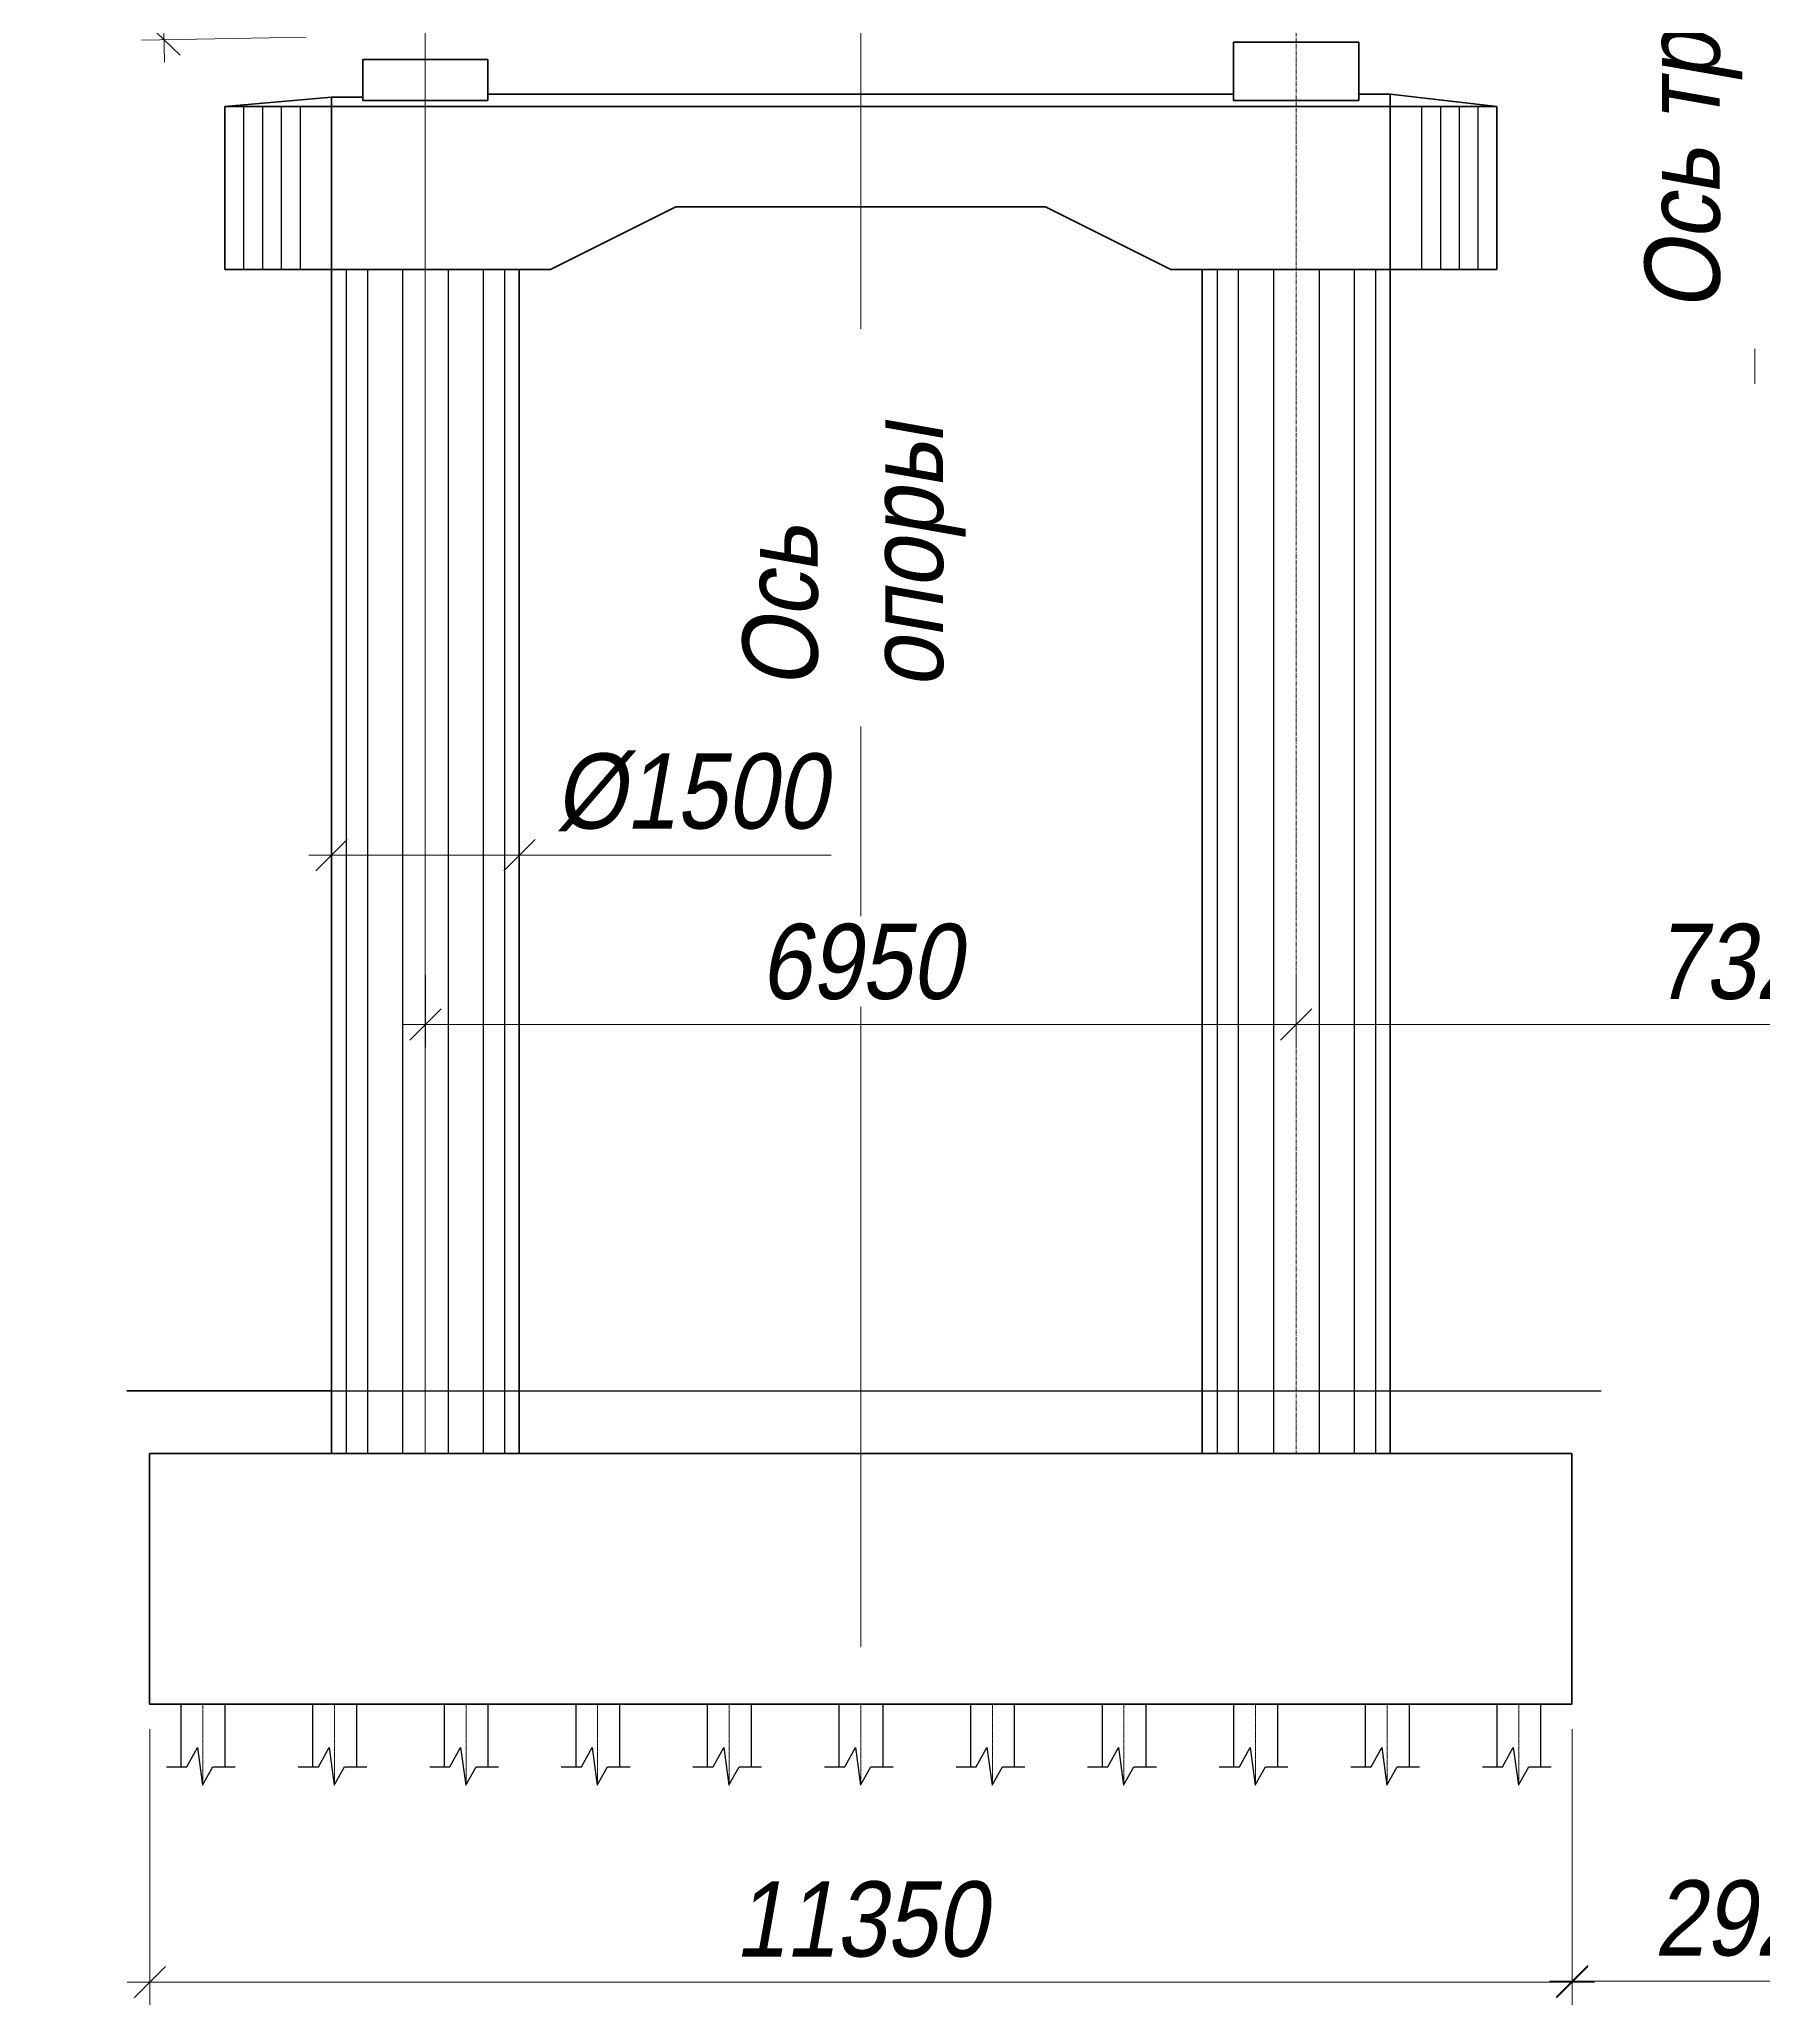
# Model space of a CAD drawing. Header units: millimetres. Extents: x 1864 to 10174863, y -4887456 to 5366151.
# Drawn here: x 9279449 to 9293210, y 397670 to 413354 of the extents above; entities that cross this region are included whole.
import ezdxf

# ---------------------------------------------------------------- set-up
doc = ezdxf.new("R2010")
doc.units = ezdxf.units.MM
doc.linetypes.add('CENTER', pattern=[50.8, 31.75, -6.35, 6.35, -6.35])
doc.linetypes.add('CONTI', pattern=[0])
doc.layers.add('C-GEOL-PATT', color=250, linetype='Continuous')
doc.layers.add('S-PATT', color=252, linetype='Continuous')
for name, color, linetype, lineweight in [('S-GRID', 1, 'CENTER', 20), ('S-OPOR', 2, 'Continuous', 40), ('S-ZEML', 32, 'Земля1', 30), ('T-DIMS', 3, 'Continuous', 30)]:
    doc.layers.add(name, color=color, linetype=linetype, lineweight=lineweight)
doc.styles.add('TM', font='mipgost.shx', dxfattribs={"width": 0.9, "oblique": 10})
doc.linetypes.add('Земля1', pattern='A,24,[3,ltsnew.shx,S=6,R=0,X=-6,Y=-6],3,[3,ltsnew.shx,S=6,R=0,X=-6,Y=-6],3,[3,ltsnew.shx,S=6,R=0,X=-6,Y=-6],0', length=30)
doc.dimstyles.new('TM', dxfattribs={"dimscale": 0, "dimtxt": 3, "dimasz": 1.25, "dimexe": 0.9, "dimexo": 1, "dimgap": 1, "dimtad": 1, "dimdec": 0, "dimdsep": 46, "dimtxsty": 'TM', "dimblk1": 'OBLIQUE', "dimblk2": 'OBLIQUE', "dimsah": 1, "dimcen": 3, "dimdle": 0.9, "dimclrt": 7, "dimadec": 0, "dimazin": 0, "dimtfac": 1, "dimtdec": 0, "dimtmove": 1, "dimatfit": 2, "dimldrblk": 'NONE', "dimfxl": 1, "dimtfill": 1, "dimtolj": 1, "dimlwd": 15, "dimlwe": 15, "dimarcsym": 0})

# ---------------------------------------------------------------- blocks, each defined once
blk = doc.blocks.new('_OBLIQUE')
at = {"color": 0, "linetype": 'ByBlock', "lineweight": -2}
blk.add_line((0.5, 0.5), (-0.5, -0.5), dxfattribs=at)
blk = doc.blocks.new('*D695')
at = {"layer": 'Defpoints', "color": 0, "transparency": 16777216}
for p in [(9283186, 415605), (9280445, 413350), (9281780, 413376)]:
    blk.add_point(p, dxfattribs=at)
at = {"layer": 'T-DIMS', "color": 0, "linetype": 'Continuous', "lineweight": 15, "transparency": 16777216}
blk.add_line((9280397, 415729), (9280449, 413170), dxfattribs=at)
at = {"layer": 'T-DIMS', "color": 0, "lineweight": 15, "transparency": 16777216}
for p, q in [((9282986, 415601), (9280221, 415546)), ((9281580, 413372), (9280265, 413346))]:
    blk.add_line(p, q, dxfattribs=at)
at = {"layer": 'T-DIMS', "color": 0, "lineweight": 15, "transparency": 16777216, "xscale": 250, "yscale": 250, "zscale": 250}
for p, rotation in [((9280401, 415549), 91.1457586324582), ((9280445, 413350), 271.1457586324582)]:
    blk.add_blockref('_OBLIQUE', p, dxfattribs=dict(at, rotation=rotation))
at = {"layer": 'T-DIMS', "color": 7, "transparency": 16777216, "insert": (9279843, 414323), "char_height": 600, "attachment_point": 5, "rotation": 90, "style": 'TM', "bg_fill": 3, "box_fill_scale": 1.1, "bg_fill_color": 256, "bg_fill_true_color": 13158600, "bg_fill_transparency": 0}
blk.add_mtext('\\A1;2200', dxfattribs=at)
blk = doc.blocks.new('_None')
blk = doc.blocks.new('*D698')
at = {"layer": 'Defpoints', "color": 0, "transparency": 16777216}
for p in [(9289480, 406088), (9296800, 406088), (9296800, 405491)]:
    blk.add_point(p, dxfattribs=at)
at = {"layer": 'T-DIMS', "color": 0, "lineweight": 15, "transparency": 16777216}
for p, q in [((9289480, 405888), (9289480, 405311)), ((9296800, 405888), (9296800, 405311))]:
    blk.add_line(p, q, dxfattribs=at)
at = {"layer": 'T-DIMS', "color": 0, "linetype": 'Continuous', "lineweight": 15, "transparency": 16777216}
blk.add_line((9289300, 405491), (9296980, 405491), dxfattribs=at)
at = {"layer": 'T-DIMS', "color": 0, "lineweight": 15, "transparency": 16777216, "xscale": 250, "yscale": 250, "zscale": 250, "rotation": 180}
blk.add_blockref('_OBLIQUE', (9289480, 405491), dxfattribs=at)
at = {"layer": 'T-DIMS', "color": 0, "lineweight": 15, "transparency": 16777216, "xscale": 250, "yscale": 250, "zscale": 250}
blk.add_blockref('_OBLIQUE', (9296800, 405491), dxfattribs=at)
at = {"layer": 'T-DIMS', "color": 7, "transparency": 16777216, "insert": (9293140, 405991), "char_height": 600, "attachment_point": 5, "style": 'TM', "bg_fill": 3, "box_fill_scale": 1.1, "bg_fill_color": 256, "bg_fill_true_color": 13158600, "bg_fill_transparency": 0}
blk.add_mtext('\\A1;7320', dxfattribs=at)
blk = doc.blocks.new('*D715')
at = {"layer": 'Defpoints', "color": 0, "transparency": 16777216}
for p in [(9280330, 400069), (9291680, 400069), (9280330, 397850)]:
    blk.add_point(p, dxfattribs=at)
at = {"layer": 'T-DIMS', "color": 0, "lineweight": 15, "transparency": 16777216}
for p, q in [((9280330, 399869), (9280330, 397670)), ((9291680, 399869), (9291680, 397670))]:
    blk.add_line(p, q, dxfattribs=at)
at = {"layer": 'T-DIMS', "color": 0, "linetype": 'Continuous', "lineweight": 15, "transparency": 16777216}
blk.add_line((9291860, 397850), (9280150, 397850), dxfattribs=at)
at = {"layer": 'T-DIMS', "color": 0, "lineweight": 15, "transparency": 16777216, "xscale": 250, "yscale": 250, "zscale": 250, "rotation": 180}
blk.add_blockref('_OBLIQUE', (9280330, 397850), dxfattribs=at)
at = {"layer": 'T-DIMS', "color": 0, "lineweight": 15, "transparency": 16777216, "xscale": 250, "yscale": 250, "zscale": 250}
blk.add_blockref('_OBLIQUE', (9291680, 397850), dxfattribs=at)
at = {"layer": 'T-DIMS', "color": 7, "transparency": 16777216, "insert": (9286005, 398350), "char_height": 600, "attachment_point": 5, "style": 'TM', "bg_fill": 3, "box_fill_scale": 1.1, "bg_fill_color": 256, "bg_fill_true_color": 13158600, "bg_fill_transparency": 0}
blk.add_mtext('\\A1;11350', dxfattribs=at)
blk = doc.blocks.new('*D716')
at = {"layer": 'Defpoints', "color": 0, "transparency": 16777216}
for p in [(9282530, 406088), (9289480, 406088), (9289480, 405491)]:
    blk.add_point(p, dxfattribs=at)
at = {"layer": 'T-DIMS', "color": 0, "lineweight": 15, "transparency": 16777216}
for p, q in [((9282530, 405888), (9282530, 405311)), ((9289480, 405888), (9289480, 405311))]:
    blk.add_line(p, q, dxfattribs=at)
at = {"layer": 'T-DIMS', "color": 0, "linetype": 'Continuous', "lineweight": 15, "transparency": 16777216}
blk.add_line((9282350, 405491), (9289660, 405491), dxfattribs=at)
at = {"layer": 'T-DIMS', "color": 0, "lineweight": 15, "transparency": 16777216, "xscale": 250, "yscale": 250, "zscale": 250, "rotation": 180}
blk.add_blockref('_OBLIQUE', (9282530, 405491), dxfattribs=at)
at = {"layer": 'T-DIMS', "color": 0, "lineweight": 15, "transparency": 16777216, "xscale": 250, "yscale": 250, "zscale": 250}
blk.add_blockref('_OBLIQUE', (9289480, 405491), dxfattribs=at)
at = {"layer": 'T-DIMS', "color": 7, "transparency": 16777216, "insert": (9286005, 405991), "char_height": 600, "attachment_point": 5, "style": 'TM', "bg_fill": 3, "box_fill_scale": 1.1, "bg_fill_color": 256, "bg_fill_true_color": 13158600, "bg_fill_transparency": 0}
blk.add_mtext('\\A1;6950', dxfattribs=at)
blk = doc.blocks.new('*D717')
at = {"layer": 'Defpoints', "color": 0, "transparency": 16777216}
for p in [(9291680, 400069), (9294600, 400069), (9294600, 397858)]:
    blk.add_point(p, dxfattribs=at)
at = {"layer": 'T-DIMS', "color": 0, "lineweight": 15, "transparency": 16777216}
for p, q in [((9291680, 399869), (9291680, 397678)), ((9294600, 399869), (9294600, 397678))]:
    blk.add_line(p, q, dxfattribs=at)
at = {"layer": 'T-DIMS', "color": 0, "linetype": 'Continuous', "lineweight": 15, "transparency": 16777216}
blk.add_line((9291500, 397858), (9294780, 397858), dxfattribs=at)
at = {"layer": 'T-DIMS', "color": 0, "lineweight": 15, "transparency": 16777216, "xscale": 250, "yscale": 250, "zscale": 250, "rotation": 180}
blk.add_blockref('_OBLIQUE', (9291680, 397858), dxfattribs=at)
at = {"layer": 'T-DIMS', "color": 0, "lineweight": 15, "transparency": 16777216, "xscale": 250, "yscale": 250, "zscale": 250}
blk.add_blockref('_OBLIQUE', (9294600, 397858), dxfattribs=at)
at = {"layer": 'T-DIMS', "color": 7, "transparency": 16777216, "insert": (9293140, 398358), "char_height": 600, "attachment_point": 5, "style": 'TM', "bg_fill": 3, "box_fill_scale": 1.1, "bg_fill_color": 256, "bg_fill_true_color": 13158600, "bg_fill_transparency": 0}
blk.add_mtext('\\A1;2920', dxfattribs=at)
blk = doc.blocks.new('*D709')
at = {"layer": 'Defpoints', "color": 0, "transparency": 16777216}
for p in [(9281780, 406844), (9283280, 406844), (9283280, 406844)]:
    blk.add_point(p, dxfattribs=at)
at = {"layer": 'T-DIMS', "color": 0, "lineweight": 15, "transparency": 16777216}
for p, q in [((9281780, 407044), (9281780, 407024)), ((9283280, 407044), (9283280, 407024))]:
    blk.add_line(p, q, dxfattribs=at)
at = {"layer": 'T-DIMS', "color": 0, "linetype": 'Continuous', "lineweight": 15, "transparency": 16777216}
for p, q in [((9281600, 406844), (9283280, 406844)), ((9283280, 406844), (9285769, 406844))]:
    blk.add_line(p, q, dxfattribs=at)
at = {"layer": 'T-DIMS', "color": 0, "lineweight": 15, "transparency": 16777216, "xscale": 250, "yscale": 250, "zscale": 250, "rotation": 180}
blk.add_blockref('_OBLIQUE', (9281780, 406844), dxfattribs=at)
at = {"layer": 'T-DIMS', "color": 0, "lineweight": 15, "transparency": 16777216, "xscale": 250, "yscale": 250, "zscale": 250}
blk.add_blockref('_OBLIQUE', (9283280, 406844), dxfattribs=at)
at = {"layer": 'T-DIMS', "color": 7, "transparency": 16777216, "insert": (9284650, 407344), "char_height": 600, "attachment_point": 5, "style": 'TM', "bg_fill": 3, "box_fill_scale": 1.1, "bg_fill_color": 256, "bg_fill_true_color": 13158600, "bg_fill_transparency": 0}
blk.add_mtext('\\A1;%%C1500', dxfattribs=at)

msp = doc.modelspace()

# ---------------------------------------------------------------- linework, layer by layer
at = {"color": 4}
for p, q in [((9280579.7, 400068.5), (9280579.7, 399568.5)), ((9280929.7, 400068.5), (9280929.7, 399568.8)), ((9281629.7, 400068.5), (9281629.7, 399568.5)), ((9281979.7, 400068.5), (9281979.7, 399568.8)), ((9282679.7, 400068.5), (9282679.7, 399568.5)), ((9283029.7, 400068.5), (9283029.7, 399568.8)), ((9283729.7, 400068.5), (9283729.7, 399568.5)), ((9284079.7, 400068.5), (9284079.7, 399568.8)), ((9284779.7, 400068.5), (9284779.7, 399568.5)), ((9285129.7, 400068.5), (9285129.7, 399568.8)), ((9285829.7, 400068.5), (9285829.7, 399568.5)), ((9286179.7, 400068.5), (9286179.7, 399568.8)), ((9286879.7, 400068.5), (9286879.7, 399568.5)), ((9287229.7, 400068.5), (9287229.7, 399568.8)), ((9287929.7, 400068.5), (9287929.7, 399568.5)), ((9288279.7, 400068.5), (9288279.7, 399568.8)), ((9288979.7, 400068.5), (9288979.7, 399568.5)), ((9289329.7, 400068.5), (9289329.7, 399568.8)), ((9290029.7, 400068.5), (9290029.7, 399568.5)), ((9290379.7, 400068.5), (9290379.7, 399568.8)), ((9291079.7, 400068.5), (9291079.7, 399568.5)), ((9291429.7, 400068.5), (9291429.7, 399568.8))]:
    msp.add_line(p, q, dxfattribs=at)
at = {"layer": 'S-GRID', "linetype": 'CENTER', "ltscale": 0.1}
for p, q in [((9293140, 410603.5), (9293140, 417583.5)), ((9286004.7, 413432.6), (9286004.7, 400522.4))]:
    msp.add_line(p, q, dxfattribs=at)
at = {"layer": 'S-GRID', "linetype": 'CENTER', "ltscale": 0.3}
for p, q in [((9280754.7, 400068.5), (9280754.7, 399426)), ((9281804.7, 400068.5), (9281804.7, 399426)), ((9282854.7, 400068.5), (9282854.7, 399426)), ((9283904.7, 400068.5), (9283904.7, 399426)), ((9284954.7, 400068.5), (9284954.7, 399426)), ((9286004.7, 400068.5), (9286004.7, 399426)), ((9287054.7, 400068.5), (9287054.7, 399426)), ((9288104.7, 400068.5), (9288104.7, 399426)), ((9289154.7, 400068.5), (9289154.7, 399426)), ((9290204.7, 400068.5), (9290204.7, 399426)), ((9291254.7, 400068.5), (9291254.7, 399426))]:
    msp.add_line(p, q, dxfattribs=at)
at = {"layer": 'S-OPOR'}
for p, q in [((9288979.7, 413331), (9289979.7, 413331)), ((9288979.7, 413331), (9288979.7, 412866.5)), ((9289979.7, 413331), (9289979.7, 412866.5)), ((9280929.7, 412816.4), (9281779.7, 412891.4)), ((9280929.7, 412816.4), (9291079.7, 412816.4)), ((9280929.7, 412816.4), (9280929.7, 411516.4)), ((9281779.7, 412891.4), (9281779.7, 411516.4)), ((9281779.7, 412891.4), (9282029.7, 412891.4)), ((9282029.7, 412866.5), (9283029.7, 412866.5)), ((9283029.7, 412916.4), (9288979.7, 412916.4)), ((9289979.7, 412866.5), (9288979.7, 412866.5)), ((9290229.7, 412916.4), (9289979.7, 412916.4)), ((9290229.7, 412916.4), (9290229.7, 411516.4)), ((9290229.7, 412916.4), (9291079.7, 412816.4)), ((9291079.7, 412816.4), (9291079.7, 411516.4)), ((9284529.7, 412016.4), (9283529.7, 411516.4)), ((9284529.7, 412016.4), (9287479.7, 412016.4)), ((9288479.7, 411516.4), (9287479.7, 412016.4)), ((9280929.7, 411516.4), (9283529.7, 411516.4)), ((9281779.7, 411516.4), (9281779.7, 402068.5)), ((9283279.7, 411516.4), (9283279.7, 402068.5)), ((9288479.7, 411516.4), (9291079.7, 411516.4)), ((9288729.7, 411516.4), (9288729.7, 402068.5)), ((9291679.7, 402068.5), (9280329.7, 402068.5)), ((9280329.7, 402068.5), (9280329.7, 400068.5)), ((9291679.7, 400068.5), (9291679.7, 402068.5)), ((9280329.7, 400068.5), (9291679.7, 400068.5))]:
    msp.add_line(p, q, dxfattribs=at)
at = {"layer": 'S-PATT'}
for p, q in [((9281079.7, 412816.4), (9281079.7, 411516.4)), ((9281229.7, 412816.4), (9281229.7, 411516.4)), ((9281379.7, 412816.4), (9281379.7, 411516.4)), ((9281529.7, 412816.4), (9281529.7, 411516.4)), ((9290479.7, 412816.4), (9290479.7, 411516.4)), ((9290629.7, 412816.4), (9290629.7, 411516.4)), ((9290779.7, 412816.4), (9290779.7, 411516.4)), ((9290929.7, 412816.4), (9290929.7, 411516.4)), ((9281898.8, 411516.4), (9281898.8, 402068.5)), ((9282067.1, 411516.4), (9282067.1, 402068.5)), ((9282347.7, 411516.4), (9282347.7, 402068.5)), ((9282711.8, 411516.4), (9282711.8, 402068.5)), ((9282992.4, 411516.4), (9282992.4, 402068.5)), ((9283160.7, 411516.4), (9283160.7, 402068.5)), ((9288848.8, 411516.4), (9288848.8, 402068.5)), ((9289017.1, 411516.4), (9289017.1, 402068.5))]:
    msp.add_line(p, q, dxfattribs=at)
for points in [[(9280464.6, 399568.5), (9280626.5, 399568.5), (9280711.4, 399721.2), (9280751.8, 399420.8), (9280834.2, 399568.8), (9281013, 399568.7)], [(9281514.6, 399568.5), (9281676.5, 399568.5), (9281761.4, 399721.2), (9281801.8, 399420.8), (9281884.2, 399568.8), (9282063, 399568.7)], [(9282564.6, 399568.5), (9282726.5, 399568.5), (9282811.4, 399721.2), (9282851.8, 399420.8), (9282934.2, 399568.8), (9283113, 399568.7)], [(9283614.6, 399568.5), (9283776.5, 399568.5), (9283861.4, 399721.2), (9283901.8, 399420.8), (9283984.2, 399568.8), (9284163, 399568.7)], [(9284664.6, 399568.5), (9284826.5, 399568.5), (9284911.4, 399721.2), (9284951.8, 399420.8), (9285034.2, 399568.8), (9285213, 399568.7)], [(9285714.6, 399568.5), (9285876.5, 399568.5), (9285961.4, 399721.2), (9286001.8, 399420.8), (9286084.2, 399568.8), (9286263, 399568.7)], [(9286764.6, 399568.5), (9286926.5, 399568.5), (9287011.4, 399721.2), (9287051.8, 399420.8), (9287134.2, 399568.8), (9287313, 399568.7)], [(9287814.6, 399568.5), (9287976.5, 399568.5), (9288061.4, 399721.2), (9288101.8, 399420.8), (9288184.2, 399568.8), (9288363, 399568.7)], [(9288864.6, 399568.5), (9289026.5, 399568.5), (9289111.4, 399721.2), (9289151.8, 399420.8), (9289234.2, 399568.8), (9289413, 399568.7)], [(9289914.6, 399568.5), (9290076.5, 399568.5), (9290161.4, 399721.2), (9290201.8, 399420.8), (9290284.2, 399568.8), (9290463, 399568.7)], [(9290964.6, 399568.5), (9291126.5, 399568.5), (9291211.4, 399721.2), (9291251.8, 399420.8), (9291334.2, 399568.8), (9291513, 399568.7)]]:
    msp.add_lwpolyline(points, dxfattribs=at)
at = {"layer": 'S-ZEML', "linetype": 'CONTI'}
msp.add_line((9281779.7, 402568.5), (9280147.1, 402568.5), dxfattribs=at)
at = {"layer": 'S-ZEML', "linetype": 'CONTI', "ltscale": 0.1}
msp.add_line((9280147.1, 402568.5), (9291911.4, 402568.5), dxfattribs=at)

# ---------------------------------------------------------------- dimensions: what is measured, and where the dimension line sits
at = {"layer": 'T-DIMS'}
dim = msp.add_linear_dim(base=(9280445.1, 413349.7), p1=(9283185.6, 415604.9), p2=(9281779.9, 413376.4), angle=271.14576, dimstyle='TM', override={"dimscale": 0, "dimtix": 0, "dimtofl": 1, "dimtmove": 1, "dimatfit": 2}, dxfattribs=at)
dim.commit()
dim.dimension.update_dxf_attribs({"geometry": '*D695', "text_midpoint": (9279843.1, 414323.2), "dimtype": 128, "text_rotation": 90})
dim = msp.add_linear_dim(base=(9296800.4, 405491.4), p1=(9289480.1, 406088.1), p2=(9296800.4, 406088.1), dimstyle='TM', override={"dimscale": 0, "dimtix": 0, "dimtofl": 1, "dimtmove": 1, "dimatfit": 2}, dxfattribs=at)
dim.commit()
dim.dimension.update_dxf_attribs({"geometry": '*D698', "text_midpoint": (9293140.2, 405991.4)})

# ---------------------------------------------------------------- next in the draw order: linework, layer by layer
at = {"layer": 'S-GRID', "linetype": 'CENTER', "ltscale": 0.1}
msp.add_line((9282529.7, 413432.6), (9282529.7, 402068.5), dxfattribs=at)
at = {"layer": 'S-GRID', "linetype": 'CENTER'}
msp.add_line((9289479.7, 413414.4), (9289479.7, 402068.5), dxfattribs=at)
at = {"layer": 'S-OPOR'}
for p, q in [((9283029.7, 413191.4), (9282029.7, 413191.4)), ((9282029.7, 413191.4), (9282029.7, 412866.5)), ((9283029.7, 413191.4), (9283029.7, 412866.5)), ((9290229.7, 411516.4), (9290229.7, 402068.5))]:
    msp.add_line(p, q, dxfattribs=at)
at = {"layer": 'S-PATT'}
for p, q in [((9289297.7, 411516.4), (9289297.7, 402068.5)), ((9289661.8, 411516.4), (9289661.8, 402068.5)), ((9289942.4, 411516.4), (9289942.4, 402068.5)), ((9290110.7, 411516.4), (9290110.7, 402068.5))]:
    msp.add_line(p, q, dxfattribs=at)

# ---------------------------------------------------------------- next in the draw order: texts
at = {"layer": 'C-GEOL-PATT', "color": 1, "char_height": 600, "attachment_point": 1, "rotation": 90, "style": 'TM', "bg_fill": 2}
for s, insert, width in [('{\\C4;Ось трассы}', (9292259, 411185.1), 4688.331), ('{\\C4;Ось опоры}', (9285060.5, 408172.3), 2570.415)]:
    msp.add_mtext(s, dxfattribs=dict(at, insert=insert, width=width))

# ---------------------------------------------------------------- next in the draw order: dimensions: what is measured, and where the dimension line sits
at = {"layer": 'T-DIMS'}
dim = msp.add_linear_dim(base=(9280329.7, 397850), p1=(9291679.7, 400068.5), p2=(9280329.7, 400068.5), angle=180, dimstyle='TM', override={"dimscale": 0, "dimtix": 0, "dimtofl": 1, "dimtmove": 1, "dimatfit": 2}, dxfattribs=at)
dim.commit()
dim.dimension.update_dxf_attribs({"geometry": '*D715', "text_midpoint": (9286004.7, 398350)})

# ---------------------------------------------------------------- next in the draw order: dimensions: what is measured, and where the dimension line sits
dim = msp.add_linear_dim(base=(9283279.7, 406843.5), p1=(9281779.7, 406843.5), p2=(9283279.7, 406843.5), text='%%C<>', dimstyle='TM', override={"dimscale": 0, "dimtix": 0, "dimtofl": 1, "dimtmove": 0, "dimatfit": 2}, dxfattribs=at)
dim.commit()
dim.dimension.update_dxf_attribs({"geometry": '*D709', "text_midpoint": (9284649.6, 407343.5)})
for base, p1, p2, override, picture, middle in [((9289480.1, 405491.4), (9282530.1, 406088.1), (9289480.1, 406088.1), {"dimscale": 0, "dimtix": 0, "dimtofl": 1, "dimtmove": 1, "dimatfit": 2}, '*D716', (9286005.1, 405991.4)), ((9294600.4, 397858), (9291679.7, 400068.5), (9294600.4, 400068.5), {"dimscale": 0, "dimrnd": 5, "dimtix": 0, "dimtofl": 1, "dimtmove": 1, "dimatfit": 2}, '*D717', (9293140, 398358))]:
    dim = msp.add_linear_dim(base=base, p1=p1, p2=p2, dimstyle='TM', override=override, dxfattribs=at)
    dim.commit()
    dim.dimension.update_dxf_attribs({"geometry": picture, "text_midpoint": middle})

doc.saveas('drawing.dxf')
